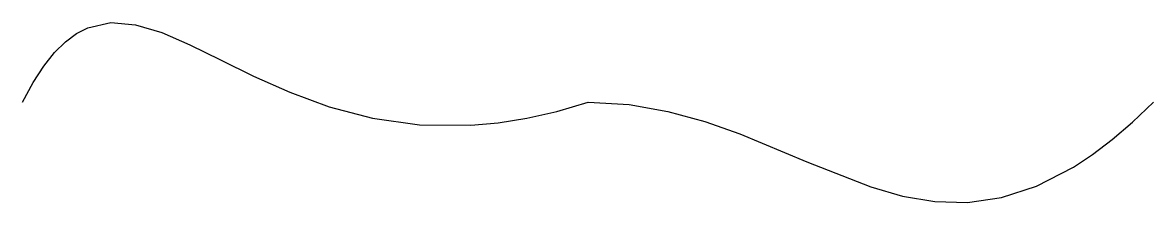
# Model space of a CAD drawing. Extents: x 0 to 10, y -0.9 to 0.7.
import ezdxf

# ---------------------------------------------------------------- set-up
doc = ezdxf.new("R2010")
doc.units = 0
doc.layers.get('0').update_dxf_attribs({"linetype": 'CONTINUOUS'})

msp = doc.modelspace()

# ---------------------------------------------------------------- linework, layer by layer
for points in [[(0, 0), (0.094, 0.173), (0.188, 0.319), (0.283, 0.438), (0.379, 0.533), (0.476, 0.606), (0.576, 0.657), (0.781, 0.703), (0.999, 0.685), (1.23, 0.615), (1.48, 0.508), (1.75, 0.375), (2.043, 0.231), (2.363, 0.088), (2.712, -0.04), (3.094, -0.141), (3.51, -0.2), (3.965, -0.205), (4.207, -0.183), (4.46, -0.143), (4.725, -0.082), (5, 0)], [(5, 0), (5.364, -0.022), (5.707, -0.082), (6.033, -0.171), (6.344, -0.281), (6.934, -0.527), (7.5, -0.75), (7.782, -0.831), (8.066, -0.879), (8.357, -0.886), (8.656, -0.844), (8.967, -0.743), (9.293, -0.574), (9.462, -0.462), (9.636, -0.33), (9.815, -0.176), (10, 0)]]:
    msp.add_lwpolyline(points)

doc.saveas('drawing.dxf')
